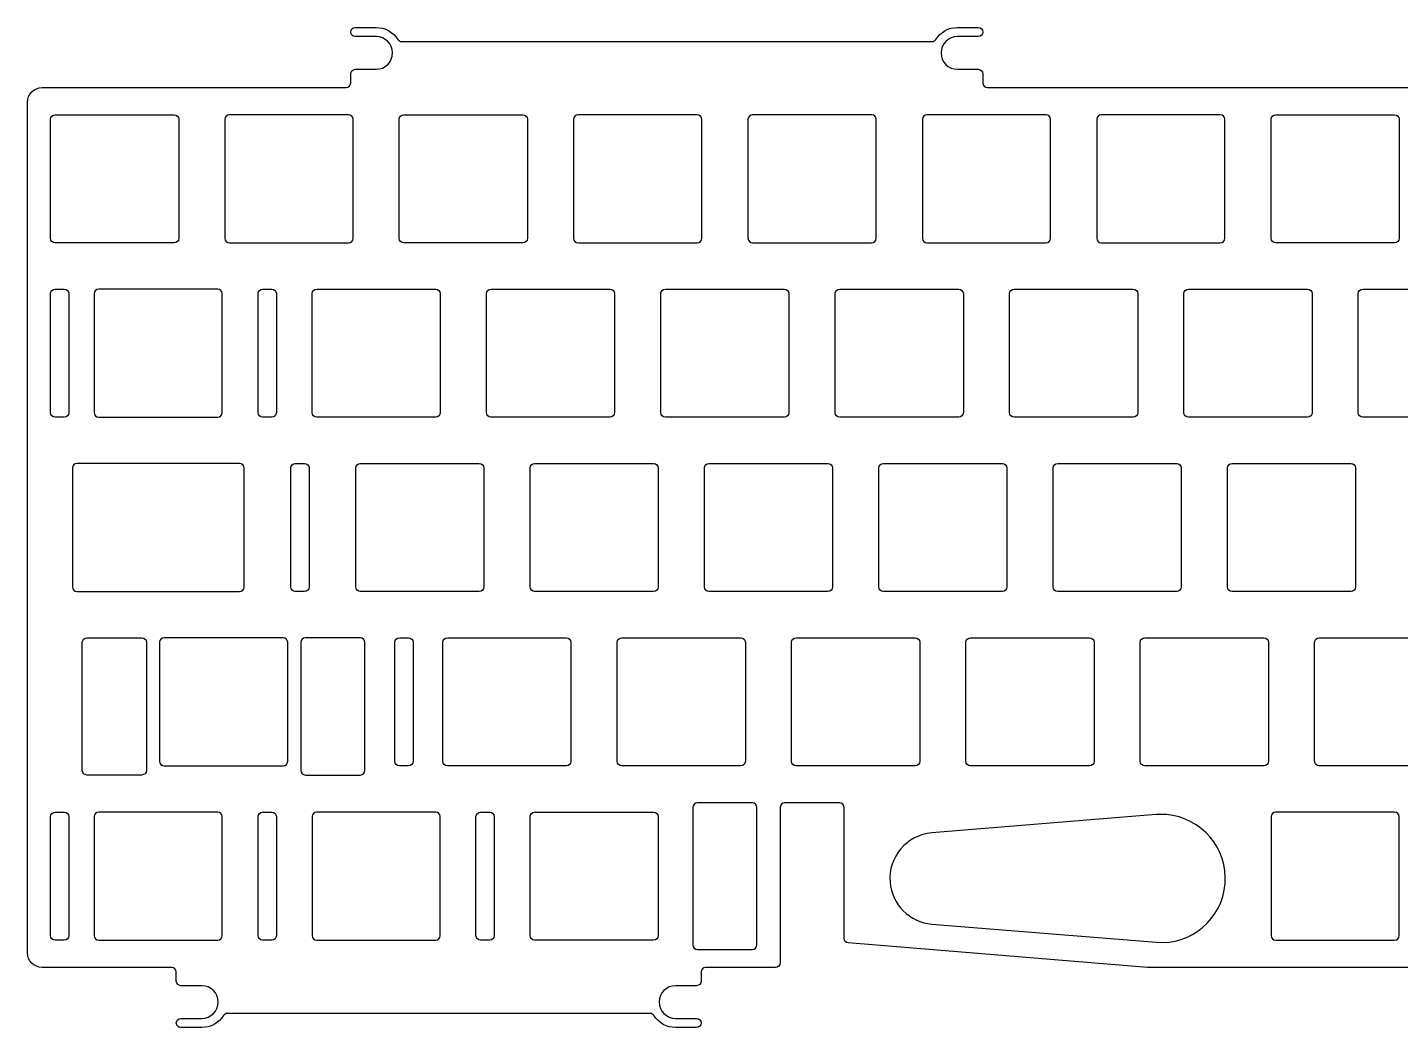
# Model space of a CAD drawing. Header units: millimetres. Extents: x -98 to 188, y -9 to 100.
# Drawn here: x -97.5 to 52.5, y -9.5 to 99.8 of the extents above; entities that cross this region are included whole.
import ezdxf

# ---------------------------------------------------------------- set-up
doc = ezdxf.new("R2010")
doc.units = ezdxf.units.MM
doc.header["$MEASUREMENT"] = 0
doc.layers.get('0').update_dxf_attribs({"lineweight": 0})

msp = doc.modelspace()

# ---------------------------------------------------------------- linework, layer by layer
at = {"color": 18, "lineweight": 25, "true_color": 0x000000}
for points, knots in [([(98.52, -0.24), (98.78, -0.22), (98.98, -0.01), (98.98, 0.25), (98.98, 0.25), (98.98, 14.56), (98.98, 14.56), (98.98, 14.83), (99.21, 15.06), (99.48, 15.06), (99.48, 15.06), (105.48, 15.06), (105.48, 15.06), (105.76, 15.06), (105.98, 14.83), (105.98, 14.56), (105.98, 14.56), (105.98, -2.41), (105.98, -2.41), (105.98, -2.68), (106.21, -2.91), (106.48, -2.91), (106.48, -2.91), (114.11, -2.91), (114.11, -2.91), (114.39, -2.91), (114.61, -3.13), (114.61, -3.41), (114.61, -3.41), (114.61, -4.41), (114.61, -4.41), (114.61, -4.68), (114.84, -4.91), (115.11, -4.91), (115.11, -4.91), (117.4, -4.91), (117.4, -4.91), (118.39, -4.91), (119.19, -5.71), (119.19, -6.69), (119.19, -7.68), (118.39, -8.48), (117.4, -8.48), (117.4, -8.48), (115.11, -8.48), (115.11, -8.48), (114.84, -8.48), (114.61, -8.71), (114.61, -8.98), (114.61, -9.26), (114.84, -9.48), (115.11, -9.48), (115.11, -9.48), (117.4, -9.48), (117.4, -9.48), (118.36, -9.48), (119.25, -8.99), (119.76, -8.18), (119.85, -8.03), (120.01, -7.94), (120.18, -7.94), (120.18, -7.94), (166.67, -7.94), (166.67, -7.94), (167.14, -8.89), (168.1, -9.48), (169.16, -9.48), (169.16, -9.48), (171.44, -9.48), (171.44, -9.48), (171.72, -9.48), (171.94, -9.26), (171.94, -8.98), (171.94, -8.71), (171.72, -8.48), (171.44, -8.48), (171.44, -8.48), (169.16, -8.48), (169.16, -8.48), (168.17, -8.48), (167.37, -7.68), (167.37, -6.69), (167.37, -5.71), (168.17, -4.91), (169.16, -4.91), (169.16, -4.91), (171.44, -4.91), (171.44, -4.91), (171.72, -4.91), (171.94, -4.68), (171.94, -4.41), (171.94, -4.41), (171.94, -3.41), (171.94, -3.41), (171.94, -3.13), (172.17, -2.91), (172.44, -2.91), (172.44, -2.91), (186.61, -2.91), (186.61, -2.91), (187.49, -2.91), (188.21, -2.19), (188.21, -1.31), (188.21, -1.31), (188.21, 91.62), (188.21, 91.62), (188.21, 92.5), (187.49, 93.22), (186.61, 93.22), (186.61, 93.22), (153.39, 93.22), (153.39, 93.22), (153.12, 93.22), (152.89, 93.44), (152.89, 93.72), (152.89, 93.72), (152.89, 94.72), (152.89, 94.72), (152.89, 94.99), (152.67, 95.22), (152.39, 95.22), (152.39, 95.22), (150.11, 95.22), (150.11, 95.22), (149.12, 95.22), (148.32, 96.02), (148.32, 97.01), (148.32, 97.99), (149.12, 98.79), (150.11, 98.79), (150.11, 98.79), (152.39, 98.79), (152.39, 98.79), (152.67, 98.79), (152.89, 99.02), (152.89, 99.29), (152.89, 99.57), (152.67, 99.79), (152.39, 99.79), (152.39, 99.79), (150.11, 99.79), (150.11, 99.79), (149.15, 99.79), (148.26, 99.3), (147.75, 98.49), (147.66, 98.34), (147.5, 98.26), (147.32, 98.26), (147.32, 98.26), (89.39, 98.26), (89.39, 98.26), (89.22, 98.26), (89.06, 98.34), (88.97, 98.49), (88.46, 99.3), (87.57, 99.79), (86.61, 99.79), (86.61, 99.79), (84.32, 99.79), (84.32, 99.79), (84.04, 99.79), (83.82, 99.57), (83.82, 99.29), (83.82, 99.02), (84.04, 98.79), (84.32, 98.79), (84.32, 98.79), (86.61, 98.79), (86.61, 98.79), (87.59, 98.79), (88.39, 97.99), (88.39, 97.01), (88.39, 96.02), (87.59, 95.22), (86.61, 95.22), (86.61, 95.22), (84.31, 95.22), (84.31, 95.22), (84.04, 95.22), (83.81, 94.99), (83.81, 94.72), (83.81, 94.72), (83.81, 93.72), (83.81, 93.72), (83.81, 93.44), (83.59, 93.22), (83.31, 93.22), (83.31, 93.22), (7.34, 93.22), (7.34, 93.22), (7.07, 93.22), (6.84, 93.44), (6.84, 93.72), (6.84, 93.72), (6.84, 94.72), (6.84, 94.72), (6.84, 94.99), (6.62, 95.22), (6.34, 95.22), (6.34, 95.22), (4.06, 95.22), (4.06, 95.22), (3.07, 95.22), (2.27, 96.02), (2.27, 97.01), (2.27, 97.99), (3.07, 98.79), (4.06, 98.79), (4.06, 98.79), (6.34, 98.79), (6.34, 98.79), (6.62, 98.79), (6.84, 99.02), (6.84, 99.29), (6.84, 99.57), (6.62, 99.79), (6.34, 99.79), (6.34, 99.79), (4.06, 99.79), (4.06, 99.79), (3.1, 99.79), (2.21, 99.3), (1.7, 98.49), (1.61, 98.34), (1.45, 98.26), (1.27, 98.26), (1.27, 98.26), (-56.66, 98.26), (-56.66, 98.26), (-56.83, 98.26), (-56.99, 98.34), (-57.08, 98.49), (-57.59, 99.3), (-58.48, 99.79), (-59.44, 99.79), (-59.44, 99.79), (-61.73, 99.79), (-61.73, 99.79), (-62.01, 99.79), (-62.23, 99.57), (-62.23, 99.29), (-62.23, 99.02), (-62.01, 98.79), (-61.73, 98.79), (-61.73, 98.79), (-59.44, 98.79), (-59.44, 98.79), (-58.46, 98.79), (-57.66, 97.99), (-57.66, 97.01), (-57.66, 96.02), (-58.46, 95.22), (-59.44, 95.22), (-59.44, 95.22), (-61.73, 95.22), (-61.73, 95.22), (-62.01, 95.22), (-62.23, 94.99), (-62.23, 94.72), (-62.23, 94.72), (-62.23, 93.72), (-62.23, 93.72), (-62.23, 93.44), (-62.45, 93.22), (-62.73, 93.22), (-62.73, 93.22), (-95.94, 93.22), (-95.94, 93.22), (-96.83, 93.22), (-97.54, 92.5), (-97.54, 91.62), (-97.54, 91.62), (-97.54, -1.31), (-97.54, -1.31), (-97.54, -2.19), (-96.83, -2.91), (-95.94, -2.91), (-95.94, -2.91), (-81.78, -2.91), (-81.78, -2.91), (-81.5, -2.91), (-81.28, -3.13), (-81.28, -3.41), (-81.28, -3.41), (-81.28, -4.41), (-81.28, -4.41), (-81.28, -4.68), (-81.06, -4.91), (-80.78, -4.91), (-80.78, -4.91), (-78.49, -4.91), (-78.49, -4.91), (-77.51, -4.91), (-76.71, -5.71), (-76.71, -6.69), (-76.71, -7.68), (-77.51, -8.48), (-78.49, -8.48), (-78.49, -8.48), (-80.78, -8.48), (-80.78, -8.48), (-81.06, -8.48), (-81.28, -8.71), (-81.28, -8.98), (-81.28, -9.26), (-81.06, -9.48), (-80.78, -9.48), (-80.78, -9.48), (-78.49, -9.48), (-78.49, -9.48), (-77.53, -9.48), (-76.64, -8.99), (-76.13, -8.18), (-76.04, -8.03), (-75.88, -7.94), (-75.71, -7.94), (-75.71, -7.94), (-29.52, -7.94), (-29.52, -7.94), (-29.35, -7.94), (-29.19, -8.03), (-29.1, -8.18), (-28.59, -8.99), (-27.7, -9.48), (-26.74, -9.48), (-26.74, -9.48), (-24.45, -9.48), (-24.45, -9.48), (-24.17, -9.48), (-23.95, -9.26), (-23.95, -8.98), (-23.95, -8.71), (-24.17, -8.48), (-24.45, -8.48), (-24.45, -8.48), (-26.74, -8.48), (-26.74, -8.48), (-27.72, -8.48), (-28.52, -7.68), (-28.52, -6.69), (-28.52, -5.71), (-27.72, -4.91), (-26.74, -4.91), (-26.74, -4.91), (-24.45, -4.91), (-24.45, -4.91), (-24.17, -4.91), (-23.95, -4.68), (-23.95, -4.41), (-23.95, -4.41), (-23.95, -3.41), (-23.95, -3.41), (-23.95, -3.13), (-23.73, -2.91), (-23.45, -2.91), (-23.45, -2.91), (-15.82, -2.91), (-15.82, -2.91), (-15.54, -2.91), (-15.32, -2.68), (-15.32, -2.41), (-15.32, -2.41), (-15.32, 14.56), (-15.32, 14.56), (-15.32, 14.83), (-15.09, 15.06), (-14.82, 15.06), (-14.82, 15.06), (-8.82, 15.06), (-8.82, 15.06), (-8.54, 15.06), (-8.32, 14.83), (-8.32, 14.56), (-8.32, 14.56), (-8.32, 0.25), (-8.32, 0.25), (-8.32, -0.01), (-8.12, -0.22), (-7.86, -0.24), (-7.86, -0.24), (24.84, -2.91), (24.84, -2.91), (24.85, -2.91), (24.87, -2.91), (24.88, -2.91), (24.88, -2.91), (65.78, -2.91), (65.78, -2.91), (65.8, -2.91), (65.81, -2.91), (65.83, -2.91), (65.83, -2.91), (98.52, -0.24), (98.52, -0.24)], [0, 0, 0, 0, 1, 1, 1, 2, 2, 2, 3, 3, 3, 4, 4, 4, 5, 5, 5, 6, 6, 6, 7, 7, 7, 8, 8, 8, 9, 9, 9, 10, 10, 10, 11, 11, 11, 12, 12, 12, 13, 13, 13, 14, 14, 14, 15, 15, 15, 16, 16, 16, 17, 17, 17, 18, 18, 18, 19, 19, 19, 20, 20, 20, 21, 21, 21, 22, 22, 22, 23, 23, 23, 24, 24, 24, 25, 25, 25, 26, 26, 26, 27, 27, 27, 28, 28, 28, 29, 29, 29, 30, 30, 30, 31, 31, 31, 32, 32, 32, 33, 33, 33, 34, 34, 34, 35, 35, 35, 36, 36, 36, 37, 37, 37, 38, 38, 38, 39, 39, 39, 40, 40, 40, 41, 41, 41, 42, 42, 42, 43, 43, 43, 44, 44, 44, 45, 45, 45, 46, 46, 46, 47, 47, 47, 48, 48, 48, 49, 49, 49, 50, 50, 50, 51, 51, 51, 52, 52, 52, 53, 53, 53, 54, 54, 54, 55, 55, 55, 56, 56, 56, 57, 57, 57, 58, 58, 58, 59, 59, 59, 60, 60, 60, 61, 61, 61, 62, 62, 62, 63, 63, 63, 64, 64, 64, 65, 65, 65, 66, 66, 66, 67, 67, 67, 68, 68, 68, 69, 69, 69, 70, 70, 70, 71, 71, 71, 72, 72, 72, 73, 73, 73, 74, 74, 74, 75, 75, 75, 76, 76, 76, 77, 77, 77, 78, 78, 78, 79, 79, 79, 80, 80, 80, 81, 81, 81, 82, 82, 82, 83, 83, 83, 84, 84, 84, 85, 85, 85, 86, 86, 86, 87, 87, 87, 88, 88, 88, 89, 89, 89, 90, 90, 90, 91, 91, 91, 92, 92, 92, 93, 93, 93, 94, 94, 94, 95, 95, 95, 96, 96, 96, 97, 97, 97, 98, 98, 98, 99, 99, 99, 100, 100, 100, 101, 101, 101, 102, 102, 102, 103, 103, 103, 104, 104, 104, 105, 105, 105, 106, 106, 106, 107, 107, 107, 108, 108, 108, 109, 109, 109, 110, 110, 110, 111, 111, 111, 112, 112, 112, 113, 113, 113, 114, 114, 114, 115, 115, 115, 116, 116, 116, 117, 117, 117, 118, 118, 118, 119, 119, 119, 120, 120, 120, 121, 121, 121, 122, 122, 122, 123, 123, 123, 124, 124, 124, 125, 125, 125, 126, 126, 126, 127, 127, 127, 128, 128, 128, 129, 129, 129, 130, 130, 130, 131, 131, 131, 131]), ([(-81.52, 76.26), (-81.24, 76.26), (-81.02, 76.48), (-81.02, 76.76), (-81.02, 76.76), (-81.02, 89.76), (-81.02, 89.76), (-81.02, 90.03), (-81.24, 90.26), (-81.52, 90.26), (-81.52, 90.26), (-94.52, 90.26), (-94.52, 90.26), (-94.79, 90.26), (-95.02, 90.03), (-95.02, 89.76), (-95.02, 89.76), (-95.02, 76.76), (-95.02, 76.76), (-95.02, 76.48), (-94.79, 76.26), (-94.52, 76.26), (-94.52, 76.26), (-81.52, 76.26), (-81.52, 76.26)], [0, 0, 0, 0, 1, 1, 1, 2, 2, 2, 3, 3, 3, 4, 4, 4, 5, 5, 5, 6, 6, 6, 7, 7, 7, 8, 8, 8, 8]), ([(-75.97, 76.76), (-75.97, 76.76), (-75.97, 89.76), (-75.97, 89.76), (-75.97, 90.03), (-75.74, 90.26), (-75.47, 90.26), (-75.47, 90.26), (-62.47, 90.26), (-62.47, 90.26), (-62.19, 90.26), (-61.97, 90.03), (-61.97, 89.76), (-61.97, 89.76), (-61.97, 76.76), (-61.97, 76.76), (-61.97, 76.48), (-62.19, 76.26), (-62.47, 76.26), (-62.47, 76.26), (-75.47, 76.26), (-75.47, 76.26), (-75.74, 76.26), (-75.97, 76.48), (-75.97, 76.76)], [0, 0, 0, 0, 1, 1, 1, 2, 2, 2, 3, 3, 3, 4, 4, 4, 5, 5, 5, 6, 6, 6, 7, 7, 7, 8, 8, 8, 8]), ([(-43.42, 76.26), (-43.14, 76.26), (-42.92, 76.48), (-42.92, 76.76), (-42.92, 76.76), (-42.92, 89.76), (-42.92, 89.76), (-42.92, 90.03), (-43.14, 90.26), (-43.42, 90.26), (-43.42, 90.26), (-56.42, 90.26), (-56.42, 90.26), (-56.69, 90.26), (-56.92, 90.03), (-56.92, 89.76), (-56.92, 89.76), (-56.92, 76.76), (-56.92, 76.76), (-56.92, 76.48), (-56.69, 76.26), (-56.42, 76.26), (-56.42, 76.26), (-43.42, 76.26), (-43.42, 76.26)], [0, 0, 0, 0, 1, 1, 1, 2, 2, 2, 3, 3, 3, 4, 4, 4, 5, 5, 5, 6, 6, 6, 7, 7, 7, 8, 8, 8, 8]), ([(-24.37, 76.26), (-24.37, 76.26), (-37.37, 76.26), (-37.37, 76.26), (-37.64, 76.26), (-37.87, 76.48), (-37.87, 76.76), (-37.87, 76.76), (-37.87, 89.76), (-37.87, 89.76), (-37.87, 90.03), (-37.64, 90.26), (-37.37, 90.26), (-37.37, 90.26), (-24.37, 90.26), (-24.37, 90.26), (-24.09, 90.26), (-23.87, 90.03), (-23.87, 89.76), (-23.87, 89.76), (-23.87, 76.76), (-23.87, 76.76), (-23.87, 76.48), (-24.09, 76.26), (-24.37, 76.26)], [0, 0, 0, 0, 1, 1, 1, 2, 2, 2, 3, 3, 3, 4, 4, 4, 5, 5, 5, 6, 6, 6, 7, 7, 7, 8, 8, 8, 8]), ([(-18.82, 76.76), (-18.82, 76.76), (-18.82, 89.76), (-18.82, 89.76), (-18.82, 90.03), (-18.59, 90.26), (-18.32, 90.26), (-18.32, 90.26), (-5.32, 90.26), (-5.32, 90.26), (-5.04, 90.26), (-4.82, 90.03), (-4.82, 89.76), (-4.82, 89.76), (-4.82, 76.76), (-4.82, 76.76), (-4.82, 76.48), (-5.04, 76.26), (-5.32, 76.26), (-5.32, 76.26), (-18.32, 76.26), (-18.32, 76.26), (-18.59, 76.26), (-18.82, 76.48), (-18.82, 76.76)], [0, 0, 0, 0, 1, 1, 1, 2, 2, 2, 3, 3, 3, 4, 4, 4, 5, 5, 5, 6, 6, 6, 7, 7, 7, 8, 8, 8, 8]), ([(0.23, 76.76), (0.23, 76.76), (0.23, 89.76), (0.23, 89.76), (0.23, 90.03), (0.46, 90.26), (0.73, 90.26), (0.73, 90.26), (13.73, 90.26), (13.73, 90.26), (14.01, 90.26), (14.23, 90.03), (14.23, 89.76), (14.23, 89.76), (14.23, 76.76), (14.23, 76.76), (14.23, 76.48), (14.01, 76.26), (13.73, 76.26), (13.73, 76.26), (0.73, 76.26), (0.73, 76.26), (0.46, 76.26), (0.23, 76.48), (0.23, 76.76)], [0, 0, 0, 0, 1, 1, 1, 2, 2, 2, 3, 3, 3, 4, 4, 4, 5, 5, 5, 6, 6, 6, 7, 7, 7, 8, 8, 8, 8]), ([(32.78, 76.26), (32.78, 76.26), (19.78, 76.26), (19.78, 76.26), (19.51, 76.26), (19.28, 76.48), (19.28, 76.76), (19.28, 76.76), (19.28, 89.76), (19.28, 89.76), (19.28, 90.03), (19.51, 90.26), (19.78, 90.26), (19.78, 90.26), (32.78, 90.26), (32.78, 90.26), (33.06, 90.26), (33.28, 90.03), (33.28, 89.76), (33.28, 89.76), (33.28, 76.76), (33.28, 76.76), (33.28, 76.48), (33.06, 76.26), (32.78, 76.26)], [0, 0, 0, 0, 1, 1, 1, 2, 2, 2, 3, 3, 3, 4, 4, 4, 5, 5, 5, 6, 6, 6, 7, 7, 7, 8, 8, 8, 8]), ([(52.33, 89.76), (52.33, 90.03), (52.11, 90.26), (51.83, 90.26), (51.83, 90.26), (38.83, 90.26), (38.83, 90.26), (38.56, 90.26), (38.33, 90.03), (38.33, 89.76), (38.33, 89.76), (38.33, 76.76), (38.33, 76.76), (38.33, 76.48), (38.56, 76.26), (38.83, 76.26), (38.83, 76.26), (51.83, 76.26), (51.83, 76.26), (52.11, 76.26), (52.33, 76.48), (52.33, 76.76), (52.33, 76.76), (52.33, 89.76), (52.33, 89.76)], [0, 0, 0, 0, 1, 1, 1, 2, 2, 2, 3, 3, 3, 4, 4, 4, 5, 5, 5, 6, 6, 6, 7, 7, 7, 8, 8, 8, 8]), ([(-94.52, 71.21), (-94.79, 71.21), (-95.02, 70.98), (-95.02, 70.71), (-95.02, 70.71), (-95.02, 57.71), (-95.02, 57.71), (-95.02, 57.43), (-94.79, 57.21), (-94.52, 57.21), (-94.52, 57.21), (-93.52, 57.21), (-93.52, 57.21), (-93.24, 57.21), (-93.02, 57.43), (-93.02, 57.71), (-93.02, 57.71), (-93.02, 70.71), (-93.02, 70.71), (-93.02, 70.98), (-93.24, 71.21), (-93.52, 71.21), (-93.52, 71.21), (-94.52, 71.21), (-94.52, 71.21)], [0, 0, 0, 0, 1, 1, 1, 2, 2, 2, 3, 3, 3, 4, 4, 4, 5, 5, 5, 6, 6, 6, 7, 7, 7, 8, 8, 8, 8]), ([(-89.76, 71.21), (-89.76, 71.21), (-76.76, 71.21), (-76.76, 71.21), (-76.48, 71.21), (-76.26, 70.98), (-76.26, 70.71), (-76.26, 70.71), (-76.26, 57.71), (-76.26, 57.71), (-76.26, 57.43), (-76.48, 57.21), (-76.76, 57.21), (-76.76, 57.21), (-89.76, 57.21), (-89.76, 57.21), (-90.03, 57.21), (-90.26, 57.43), (-90.26, 57.71), (-90.26, 57.71), (-90.26, 70.71), (-90.26, 70.71), (-90.26, 70.98), (-90.03, 71.21), (-89.76, 71.21)], [0, 0, 0, 0, 1, 1, 1, 2, 2, 2, 3, 3, 3, 4, 4, 4, 5, 5, 5, 6, 6, 6, 7, 7, 7, 8, 8, 8, 8]), ([(-70.85, 57.21), (-70.57, 57.21), (-70.35, 57.43), (-70.35, 57.71), (-70.35, 57.71), (-70.35, 70.71), (-70.35, 70.71), (-70.35, 70.98), (-70.57, 71.21), (-70.85, 71.21), (-70.85, 71.21), (-71.85, 71.21), (-71.85, 71.21), (-72.13, 71.21), (-72.35, 70.98), (-72.35, 70.71), (-72.35, 70.71), (-72.35, 57.71), (-72.35, 57.71), (-72.35, 57.43), (-72.13, 57.21), (-71.85, 57.21), (-71.85, 57.21), (-70.85, 57.21), (-70.85, 57.21)], [0, 0, 0, 0, 1, 1, 1, 2, 2, 2, 3, 3, 3, 4, 4, 4, 5, 5, 5, 6, 6, 6, 7, 7, 7, 8, 8, 8, 8]), ([(-52.44, 70.71), (-52.44, 70.98), (-52.67, 71.21), (-52.94, 71.21), (-52.94, 71.21), (-65.94, 71.21), (-65.94, 71.21), (-66.22, 71.21), (-66.44, 70.98), (-66.44, 70.71), (-66.44, 70.71), (-66.44, 57.71), (-66.44, 57.71), (-66.44, 57.43), (-66.22, 57.21), (-65.94, 57.21), (-65.94, 57.21), (-52.94, 57.21), (-52.94, 57.21), (-52.67, 57.21), (-52.44, 57.43), (-52.44, 57.71), (-52.44, 57.71), (-52.44, 70.71), (-52.44, 70.71)], [0, 0, 0, 0, 1, 1, 1, 2, 2, 2, 3, 3, 3, 4, 4, 4, 5, 5, 5, 6, 6, 6, 7, 7, 7, 8, 8, 8, 8]), ([(-47.39, 57.71), (-47.39, 57.43), (-47.17, 57.21), (-46.89, 57.21), (-46.89, 57.21), (-33.89, 57.21), (-33.89, 57.21), (-33.62, 57.21), (-33.39, 57.43), (-33.39, 57.71), (-33.39, 57.71), (-33.39, 70.71), (-33.39, 70.71), (-33.39, 70.98), (-33.62, 71.21), (-33.89, 71.21), (-33.89, 71.21), (-46.89, 71.21), (-46.89, 71.21), (-47.17, 71.21), (-47.39, 70.98), (-47.39, 70.71), (-47.39, 70.71), (-47.39, 57.71), (-47.39, 57.71)], [0, 0, 0, 0, 1, 1, 1, 2, 2, 2, 3, 3, 3, 4, 4, 4, 5, 5, 5, 6, 6, 6, 7, 7, 7, 8, 8, 8, 8]), ([(-14.34, 70.71), (-14.34, 70.98), (-14.57, 71.21), (-14.84, 71.21), (-14.84, 71.21), (-27.84, 71.21), (-27.84, 71.21), (-28.12, 71.21), (-28.34, 70.98), (-28.34, 70.71), (-28.34, 70.71), (-28.34, 57.71), (-28.34, 57.71), (-28.34, 57.43), (-28.12, 57.21), (-27.84, 57.21), (-27.84, 57.21), (-14.84, 57.21), (-14.84, 57.21), (-14.57, 57.21), (-14.34, 57.43), (-14.34, 57.71), (-14.34, 57.71), (-14.34, 70.71), (-14.34, 70.71)], [0, 0, 0, 0, 1, 1, 1, 2, 2, 2, 3, 3, 3, 4, 4, 4, 5, 5, 5, 6, 6, 6, 7, 7, 7, 8, 8, 8, 8]), ([(4.21, 57.21), (4.48, 57.21), (4.71, 57.43), (4.71, 57.71), (4.71, 57.71), (4.71, 70.71), (4.71, 70.71), (4.71, 70.98), (4.48, 71.21), (4.21, 71.21), (4.21, 71.21), (-8.79, 71.21), (-8.79, 71.21), (-9.07, 71.21), (-9.29, 70.98), (-9.29, 70.71), (-9.29, 70.71), (-9.29, 57.71), (-9.29, 57.71), (-9.29, 57.43), (-9.07, 57.21), (-8.79, 57.21), (-8.79, 57.21), (4.21, 57.21), (4.21, 57.21)], [0, 0, 0, 0, 1, 1, 1, 2, 2, 2, 3, 3, 3, 4, 4, 4, 5, 5, 5, 6, 6, 6, 7, 7, 7, 8, 8, 8, 8]), ([(9.76, 57.71), (9.76, 57.43), (9.98, 57.21), (10.26, 57.21), (10.26, 57.21), (23.26, 57.21), (23.26, 57.21), (23.53, 57.21), (23.76, 57.43), (23.76, 57.71), (23.76, 57.71), (23.76, 70.71), (23.76, 70.71), (23.76, 70.98), (23.53, 71.21), (23.26, 71.21), (23.26, 71.21), (10.26, 71.21), (10.26, 71.21), (9.98, 71.21), (9.76, 70.98), (9.76, 70.71), (9.76, 70.71), (9.76, 57.71), (9.76, 57.71)], [0, 0, 0, 0, 1, 1, 1, 2, 2, 2, 3, 3, 3, 4, 4, 4, 5, 5, 5, 6, 6, 6, 7, 7, 7, 8, 8, 8, 8]), ([(29.31, 71.21), (29.03, 71.21), (28.81, 70.98), (28.81, 70.71), (28.81, 70.71), (28.81, 57.71), (28.81, 57.71), (28.81, 57.43), (29.03, 57.21), (29.31, 57.21), (29.31, 57.21), (42.31, 57.21), (42.31, 57.21), (42.58, 57.21), (42.81, 57.43), (42.81, 57.71), (42.81, 57.71), (42.81, 70.71), (42.81, 70.71), (42.81, 70.98), (42.58, 71.21), (42.31, 71.21), (42.31, 71.21), (29.31, 71.21), (29.31, 71.21)], [0, 0, 0, 0, 1, 1, 1, 2, 2, 2, 3, 3, 3, 4, 4, 4, 5, 5, 5, 6, 6, 6, 7, 7, 7, 8, 8, 8, 8]), ([(61.86, 70.71), (61.86, 70.98), (61.63, 71.21), (61.36, 71.21), (61.36, 71.21), (48.36, 71.21), (48.36, 71.21), (48.08, 71.21), (47.86, 70.98), (47.86, 70.71), (47.86, 70.71), (47.86, 57.71), (47.86, 57.71), (47.86, 57.43), (48.08, 57.21), (48.36, 57.21), (48.36, 57.21), (61.36, 57.21), (61.36, 57.21), (61.63, 57.21), (61.86, 57.43), (61.86, 57.71), (61.86, 57.71), (61.86, 70.71), (61.86, 70.71)], [0, 0, 0, 0, 1, 1, 1, 2, 2, 2, 3, 3, 3, 4, 4, 4, 5, 5, 5, 6, 6, 6, 7, 7, 7, 8, 8, 8, 8]), ([(-74.37, 38.16), (-74.37, 38.16), (-92.14, 38.16), (-92.14, 38.16), (-92.41, 38.16), (-92.64, 38.38), (-92.64, 38.66), (-92.64, 38.66), (-92.64, 51.66), (-92.64, 51.66), (-92.64, 51.93), (-92.41, 52.16), (-92.14, 52.16), (-92.14, 52.16), (-74.37, 52.16), (-74.37, 52.16), (-74.1, 52.16), (-73.87, 51.93), (-73.87, 51.66), (-73.87, 51.66), (-73.87, 38.66), (-73.87, 38.66), (-73.87, 38.38), (-74.1, 38.16), (-74.37, 38.16)], [0, 0, 0, 0, 1, 1, 1, 2, 2, 2, 3, 3, 3, 4, 4, 4, 5, 5, 5, 6, 6, 6, 7, 7, 7, 8, 8, 8, 8]), ([(-68.28, 52.16), (-68.55, 52.16), (-68.78, 51.93), (-68.78, 51.66), (-68.78, 51.66), (-68.78, 38.66), (-68.78, 38.66), (-68.78, 38.38), (-68.55, 38.16), (-68.28, 38.16), (-68.28, 38.16), (-67.28, 38.16), (-67.28, 38.16), (-67, 38.16), (-66.78, 38.38), (-66.78, 38.66), (-66.78, 38.66), (-66.78, 51.66), (-66.78, 51.66), (-66.78, 51.93), (-67, 52.16), (-67.28, 52.16), (-67.28, 52.16), (-68.28, 52.16), (-68.28, 52.16)], [0, 0, 0, 0, 1, 1, 1, 2, 2, 2, 3, 3, 3, 4, 4, 4, 5, 5, 5, 6, 6, 6, 7, 7, 7, 8, 8, 8, 8]), ([(-61.68, 38.66), (-61.68, 38.38), (-61.46, 38.16), (-61.18, 38.16), (-61.18, 38.16), (-48.18, 38.16), (-48.18, 38.16), (-47.9, 38.16), (-47.68, 38.38), (-47.68, 38.66), (-47.68, 38.66), (-47.68, 51.66), (-47.68, 51.66), (-47.68, 51.93), (-47.9, 52.16), (-48.18, 52.16), (-48.18, 52.16), (-61.18, 52.16), (-61.18, 52.16), (-61.46, 52.16), (-61.68, 51.93), (-61.68, 51.66), (-61.68, 51.66), (-61.68, 38.66), (-61.68, 38.66)], [0, 0, 0, 0, 1, 1, 1, 2, 2, 2, 3, 3, 3, 4, 4, 4, 5, 5, 5, 6, 6, 6, 7, 7, 7, 8, 8, 8, 8]), ([(-42.13, 52.16), (-42.41, 52.16), (-42.63, 51.93), (-42.63, 51.66), (-42.63, 51.66), (-42.63, 38.66), (-42.63, 38.66), (-42.63, 38.38), (-42.41, 38.16), (-42.13, 38.16), (-42.13, 38.16), (-29.13, 38.16), (-29.13, 38.16), (-28.85, 38.16), (-28.63, 38.38), (-28.63, 38.66), (-28.63, 38.66), (-28.63, 51.66), (-28.63, 51.66), (-28.63, 51.93), (-28.85, 52.16), (-29.13, 52.16), (-29.13, 52.16), (-42.13, 52.16), (-42.13, 52.16)], [0, 0, 0, 0, 1, 1, 1, 2, 2, 2, 3, 3, 3, 4, 4, 4, 5, 5, 5, 6, 6, 6, 7, 7, 7, 8, 8, 8, 8]), ([(-23.58, 38.66), (-23.58, 38.38), (-23.36, 38.16), (-23.08, 38.16), (-23.08, 38.16), (-10.08, 38.16), (-10.08, 38.16), (-9.8, 38.16), (-9.58, 38.38), (-9.58, 38.66), (-9.58, 38.66), (-9.58, 51.66), (-9.58, 51.66), (-9.58, 51.93), (-9.8, 52.16), (-10.08, 52.16), (-10.08, 52.16), (-23.08, 52.16), (-23.08, 52.16), (-23.36, 52.16), (-23.58, 51.93), (-23.58, 51.66), (-23.58, 51.66), (-23.58, 38.66), (-23.58, 38.66)], [0, 0, 0, 0, 1, 1, 1, 2, 2, 2, 3, 3, 3, 4, 4, 4, 5, 5, 5, 6, 6, 6, 7, 7, 7, 8, 8, 8, 8]), ([(9.47, 51.66), (9.47, 51.93), (9.25, 52.16), (8.97, 52.16), (8.97, 52.16), (-4.03, 52.16), (-4.03, 52.16), (-4.31, 52.16), (-4.53, 51.93), (-4.53, 51.66), (-4.53, 51.66), (-4.53, 38.66), (-4.53, 38.66), (-4.53, 38.38), (-4.31, 38.16), (-4.03, 38.16), (-4.03, 38.16), (8.97, 38.16), (8.97, 38.16), (9.25, 38.16), (9.47, 38.38), (9.47, 38.66), (9.47, 38.66), (9.47, 51.66), (9.47, 51.66)], [0, 0, 0, 0, 1, 1, 1, 2, 2, 2, 3, 3, 3, 4, 4, 4, 5, 5, 5, 6, 6, 6, 7, 7, 7, 8, 8, 8, 8]), ([(15.02, 52.16), (14.74, 52.16), (14.52, 51.93), (14.52, 51.66), (14.52, 51.66), (14.52, 38.66), (14.52, 38.66), (14.52, 38.38), (14.74, 38.16), (15.02, 38.16), (15.02, 38.16), (28.02, 38.16), (28.02, 38.16), (28.3, 38.16), (28.52, 38.38), (28.52, 38.66), (28.52, 38.66), (28.52, 51.66), (28.52, 51.66), (28.52, 51.93), (28.3, 52.16), (28.02, 52.16), (28.02, 52.16), (15.02, 52.16), (15.02, 52.16)], [0, 0, 0, 0, 1, 1, 1, 2, 2, 2, 3, 3, 3, 4, 4, 4, 5, 5, 5, 6, 6, 6, 7, 7, 7, 8, 8, 8, 8]), ([(34.07, 52.16), (33.79, 52.16), (33.57, 51.93), (33.57, 51.66), (33.57, 51.66), (33.57, 38.66), (33.57, 38.66), (33.57, 38.38), (33.79, 38.16), (34.07, 38.16), (34.07, 38.16), (47.07, 38.16), (47.07, 38.16), (47.35, 38.16), (47.57, 38.38), (47.57, 38.66), (47.57, 38.66), (47.57, 51.66), (47.57, 51.66), (47.57, 51.93), (47.35, 52.16), (47.07, 52.16), (47.07, 52.16), (34.07, 52.16), (34.07, 52.16)], [0, 0, 0, 0, 1, 1, 1, 2, 2, 2, 3, 3, 3, 4, 4, 4, 5, 5, 5, 6, 6, 6, 7, 7, 7, 8, 8, 8, 8]), ([(-84.55, 32.61), (-84.55, 32.88), (-84.77, 33.11), (-85.05, 33.11), (-85.05, 33.11), (-91.05, 33.11), (-91.05, 33.11), (-91.33, 33.11), (-91.55, 32.88), (-91.55, 32.61), (-91.55, 32.61), (-91.55, 18.61), (-91.55, 18.61), (-91.55, 18.33), (-91.33, 18.11), (-91.05, 18.11), (-91.05, 18.11), (-85.05, 18.11), (-85.05, 18.11), (-84.77, 18.11), (-84.55, 18.33), (-84.55, 18.61), (-84.55, 18.61), (-84.55, 32.61), (-84.55, 32.61)], [0, 0, 0, 0, 1, 1, 1, 2, 2, 2, 3, 3, 3, 4, 4, 4, 5, 5, 5, 6, 6, 6, 7, 7, 7, 8, 8, 8, 8]), ([(-83.11, 19.61), (-83.11, 19.61), (-83.11, 32.61), (-83.11, 32.61), (-83.11, 32.88), (-82.89, 33.11), (-82.61, 33.11), (-82.61, 33.11), (-69.61, 33.11), (-69.61, 33.11), (-69.34, 33.11), (-69.11, 32.88), (-69.11, 32.61), (-69.11, 32.61), (-69.11, 19.61), (-69.11, 19.61), (-69.11, 19.33), (-69.34, 19.11), (-69.61, 19.11), (-69.61, 19.11), (-82.61, 19.11), (-82.61, 19.11), (-82.89, 19.11), (-83.11, 19.33), (-83.11, 19.61)], [0, 0, 0, 0, 1, 1, 1, 2, 2, 2, 3, 3, 3, 4, 4, 4, 5, 5, 5, 6, 6, 6, 7, 7, 7, 8, 8, 8, 8]), ([(-67.67, 18.61), (-67.67, 18.61), (-67.67, 32.61), (-67.67, 32.61), (-67.67, 32.88), (-67.45, 33.11), (-67.17, 33.11), (-67.17, 33.11), (-61.17, 33.11), (-61.17, 33.11), (-60.9, 33.11), (-60.67, 32.88), (-60.67, 32.61), (-60.67, 32.61), (-60.67, 18.61), (-60.67, 18.61), (-60.67, 18.33), (-60.9, 18.11), (-61.17, 18.11), (-61.17, 18.11), (-67.17, 18.11), (-67.17, 18.11), (-67.45, 18.11), (-67.67, 18.33), (-67.67, 18.61)], [0, 0, 0, 0, 1, 1, 1, 2, 2, 2, 3, 3, 3, 4, 4, 4, 5, 5, 5, 6, 6, 6, 7, 7, 7, 8, 8, 8, 8]), ([(-55.91, 19.11), (-55.64, 19.11), (-55.41, 19.33), (-55.41, 19.61), (-55.41, 19.61), (-55.41, 32.61), (-55.41, 32.61), (-55.41, 32.88), (-55.64, 33.11), (-55.91, 33.11), (-55.91, 33.11), (-56.91, 33.11), (-56.91, 33.11), (-57.19, 33.11), (-57.41, 32.88), (-57.41, 32.61), (-57.41, 32.61), (-57.41, 19.61), (-57.41, 19.61), (-57.41, 19.33), (-57.19, 19.11), (-56.91, 19.11), (-56.91, 19.11), (-55.91, 19.11), (-55.91, 19.11)], [0, 0, 0, 0, 1, 1, 1, 2, 2, 2, 3, 3, 3, 4, 4, 4, 5, 5, 5, 6, 6, 6, 7, 7, 7, 8, 8, 8, 8]), ([(-38.66, 19.11), (-38.38, 19.11), (-38.16, 19.33), (-38.16, 19.61), (-38.16, 19.61), (-38.16, 32.61), (-38.16, 32.61), (-38.16, 32.88), (-38.38, 33.11), (-38.66, 33.11), (-38.66, 33.11), (-51.66, 33.11), (-51.66, 33.11), (-51.93, 33.11), (-52.16, 32.88), (-52.16, 32.61), (-52.16, 32.61), (-52.16, 19.61), (-52.16, 19.61), (-52.16, 19.33), (-51.93, 19.11), (-51.66, 19.11), (-51.66, 19.11), (-38.66, 19.11), (-38.66, 19.11)], [0, 0, 0, 0, 1, 1, 1, 2, 2, 2, 3, 3, 3, 4, 4, 4, 5, 5, 5, 6, 6, 6, 7, 7, 7, 8, 8, 8, 8]), ([(-32.61, 33.11), (-32.88, 33.11), (-33.11, 32.88), (-33.11, 32.61), (-33.11, 32.61), (-33.11, 19.61), (-33.11, 19.61), (-33.11, 19.33), (-32.88, 19.11), (-32.61, 19.11), (-32.61, 19.11), (-19.61, 19.11), (-19.61, 19.11), (-19.33, 19.11), (-19.11, 19.33), (-19.11, 19.61), (-19.11, 19.61), (-19.11, 32.61), (-19.11, 32.61), (-19.11, 32.88), (-19.33, 33.11), (-19.61, 33.11), (-19.61, 33.11), (-32.61, 33.11), (-32.61, 33.11)], [0, 0, 0, 0, 1, 1, 1, 2, 2, 2, 3, 3, 3, 4, 4, 4, 5, 5, 5, 6, 6, 6, 7, 7, 7, 8, 8, 8, 8]), ([(-0.06, 32.61), (-0.06, 32.88), (-0.28, 33.11), (-0.56, 33.11), (-0.56, 33.11), (-13.56, 33.11), (-13.56, 33.11), (-13.83, 33.11), (-14.06, 32.88), (-14.06, 32.61), (-14.06, 32.61), (-14.06, 19.61), (-14.06, 19.61), (-14.06, 19.33), (-13.83, 19.11), (-13.56, 19.11), (-13.56, 19.11), (-0.56, 19.11), (-0.56, 19.11), (-0.28, 19.11), (-0.06, 19.33), (-0.06, 19.61), (-0.06, 19.61), (-0.06, 32.61), (-0.06, 32.61)], [0, 0, 0, 0, 1, 1, 1, 2, 2, 2, 3, 3, 3, 4, 4, 4, 5, 5, 5, 6, 6, 6, 7, 7, 7, 8, 8, 8, 8]), ([(5.49, 33.11), (5.22, 33.11), (4.99, 32.88), (4.99, 32.61), (4.99, 32.61), (4.99, 19.61), (4.99, 19.61), (4.99, 19.33), (5.22, 19.11), (5.49, 19.11), (5.49, 19.11), (18.49, 19.11), (18.49, 19.11), (18.77, 19.11), (18.99, 19.33), (18.99, 19.61), (18.99, 19.61), (18.99, 32.61), (18.99, 32.61), (18.99, 32.88), (18.77, 33.11), (18.49, 33.11), (18.49, 33.11), (5.49, 33.11), (5.49, 33.11)], [0, 0, 0, 0, 1, 1, 1, 2, 2, 2, 3, 3, 3, 4, 4, 4, 5, 5, 5, 6, 6, 6, 7, 7, 7, 8, 8, 8, 8]), ([(24.54, 33.11), (24.27, 33.11), (24.04, 32.88), (24.04, 32.61), (24.04, 32.61), (24.04, 19.61), (24.04, 19.61), (24.04, 19.33), (24.27, 19.11), (24.54, 19.11), (24.54, 19.11), (37.54, 19.11), (37.54, 19.11), (37.82, 19.11), (38.04, 19.33), (38.04, 19.61), (38.04, 19.61), (38.04, 32.61), (38.04, 32.61), (38.04, 32.88), (37.82, 33.11), (37.54, 33.11), (37.54, 33.11), (24.54, 33.11), (24.54, 33.11)], [0, 0, 0, 0, 1, 1, 1, 2, 2, 2, 3, 3, 3, 4, 4, 4, 5, 5, 5, 6, 6, 6, 7, 7, 7, 8, 8, 8, 8]), ([(56.59, 19.11), (56.87, 19.11), (57.09, 19.33), (57.09, 19.61), (57.09, 19.61), (57.09, 32.61), (57.09, 32.61), (57.09, 32.88), (56.87, 33.11), (56.59, 33.11), (56.59, 33.11), (43.59, 33.11), (43.59, 33.11), (43.32, 33.11), (43.09, 32.88), (43.09, 32.61), (43.09, 32.61), (43.09, 19.61), (43.09, 19.61), (43.09, 19.33), (43.32, 19.11), (43.59, 19.11), (43.59, 19.11), (56.59, 19.11), (56.59, 19.11)], [0, 0, 0, 0, 1, 1, 1, 2, 2, 2, 3, 3, 3, 4, 4, 4, 5, 5, 5, 6, 6, 6, 7, 7, 7, 8, 8, 8, 8]), ([(-18.34, -0.94), (-18.34, -0.94), (-24.34, -0.94), (-24.34, -0.94), (-24.62, -0.94), (-24.84, -0.72), (-24.84, -0.44), (-24.84, -0.44), (-24.84, 14.56), (-24.84, 14.56), (-24.84, 14.83), (-24.62, 15.06), (-24.34, 15.06), (-24.34, 15.06), (-18.34, 15.06), (-18.34, 15.06), (-18.07, 15.06), (-17.84, 14.83), (-17.84, 14.56), (-17.84, 14.56), (-17.84, -0.44), (-17.84, -0.44), (-17.84, -0.72), (-18.07, -0.94), (-18.34, -0.94)], [0, 0, 0, 0, 1, 1, 1, 2, 2, 2, 3, 3, 3, 4, 4, 4, 5, 5, 5, 6, 6, 6, 7, 7, 7, 8, 8, 8, 8]), ([(-93.02, 13.56), (-93.02, 13.83), (-93.24, 14.06), (-93.52, 14.06), (-93.52, 14.06), (-94.52, 14.06), (-94.52, 14.06), (-94.79, 14.06), (-95.02, 13.83), (-95.02, 13.56), (-95.02, 13.56), (-95.02, 0.56), (-95.02, 0.56), (-95.02, 0.28), (-94.79, 0.06), (-94.52, 0.06), (-94.52, 0.06), (-93.52, 0.06), (-93.52, 0.06), (-93.24, 0.06), (-93.02, 0.28), (-93.02, 0.56), (-93.02, 0.56), (-93.02, 13.56), (-93.02, 13.56)], [0, 0, 0, 0, 1, 1, 1, 2, 2, 2, 3, 3, 3, 4, 4, 4, 5, 5, 5, 6, 6, 6, 7, 7, 7, 8, 8, 8, 8]), ([(-76.76, 0.06), (-76.76, 0.06), (-89.76, 0.06), (-89.76, 0.06), (-90.03, 0.06), (-90.26, 0.28), (-90.26, 0.56), (-90.26, 0.56), (-90.26, 13.56), (-90.26, 13.56), (-90.26, 13.83), (-90.03, 14.06), (-89.76, 14.06), (-89.76, 14.06), (-76.76, 14.06), (-76.76, 14.06), (-76.48, 14.06), (-76.26, 13.83), (-76.26, 13.56), (-76.26, 13.56), (-76.26, 0.56), (-76.26, 0.56), (-76.26, 0.28), (-76.48, 0.06), (-76.76, 0.06)], [0, 0, 0, 0, 1, 1, 1, 2, 2, 2, 3, 3, 3, 4, 4, 4, 5, 5, 5, 6, 6, 6, 7, 7, 7, 8, 8, 8, 8]), ([(-71.85, 14.06), (-72.13, 14.06), (-72.35, 13.83), (-72.35, 13.56), (-72.35, 13.56), (-72.35, 0.56), (-72.35, 0.56), (-72.35, 0.28), (-72.13, 0.06), (-71.85, 0.06), (-71.85, 0.06), (-70.85, 0.06), (-70.85, 0.06), (-70.57, 0.06), (-70.35, 0.28), (-70.35, 0.56), (-70.35, 0.56), (-70.35, 13.56), (-70.35, 13.56), (-70.35, 13.83), (-70.57, 14.06), (-70.85, 14.06), (-70.85, 14.06), (-71.85, 14.06), (-71.85, 14.06)], [0, 0, 0, 0, 1, 1, 1, 2, 2, 2, 3, 3, 3, 4, 4, 4, 5, 5, 5, 6, 6, 6, 7, 7, 7, 8, 8, 8, 8]), ([(-66.44, 0.56), (-66.44, 0.56), (-66.44, 13.56), (-66.44, 13.56), (-66.44, 13.83), (-66.22, 14.06), (-65.94, 14.06), (-65.94, 14.06), (-52.94, 14.06), (-52.94, 14.06), (-52.67, 14.06), (-52.44, 13.83), (-52.44, 13.56), (-52.44, 13.56), (-52.44, 0.56), (-52.44, 0.56), (-52.44, 0.28), (-52.67, 0.06), (-52.94, 0.06), (-52.94, 0.06), (-65.94, 0.06), (-65.94, 0.06), (-66.22, 0.06), (-66.44, 0.28), (-66.44, 0.56)], [0, 0, 0, 0, 1, 1, 1, 2, 2, 2, 3, 3, 3, 4, 4, 4, 5, 5, 5, 6, 6, 6, 7, 7, 7, 8, 8, 8, 8]), ([(-48.04, 14.06), (-48.31, 14.06), (-48.54, 13.83), (-48.54, 13.56), (-48.54, 13.56), (-48.54, 0.56), (-48.54, 0.56), (-48.54, 0.28), (-48.31, 0.06), (-48.04, 0.06), (-48.04, 0.06), (-47.04, 0.06), (-47.04, 0.06), (-46.76, 0.06), (-46.54, 0.28), (-46.54, 0.56), (-46.54, 0.56), (-46.54, 13.56), (-46.54, 13.56), (-46.54, 13.83), (-46.76, 14.06), (-47.04, 14.06), (-47.04, 14.06), (-48.04, 14.06), (-48.04, 14.06)], [0, 0, 0, 0, 1, 1, 1, 2, 2, 2, 3, 3, 3, 4, 4, 4, 5, 5, 5, 6, 6, 6, 7, 7, 7, 8, 8, 8, 8]), ([(-29.13, 0.06), (-28.85, 0.06), (-28.63, 0.28), (-28.63, 0.56), (-28.63, 0.56), (-28.63, 13.56), (-28.63, 13.56), (-28.63, 13.83), (-28.85, 14.06), (-29.13, 14.06), (-29.13, 14.06), (-42.13, 14.06), (-42.13, 14.06), (-42.41, 14.06), (-42.63, 13.83), (-42.63, 13.56), (-42.63, 13.56), (-42.63, 0.56), (-42.63, 0.56), (-42.63, 0.28), (-42.41, 0.06), (-42.13, 0.06), (-42.13, 0.06), (-29.13, 0.06), (-29.13, 0.06)], [0, 0, 0, 0, 1, 1, 1, 2, 2, 2, 3, 3, 3, 4, 4, 4, 5, 5, 5, 6, 6, 6, 7, 7, 7, 8, 8, 8, 8]), ([(25.76, -0.17), (25.76, -0.17), (1.28, 1.82), (1.28, 1.82), (-1.16, 2.02), (-3.1, 3.96), (-3.3, 6.4), (-3.53, 9.15), (-1.48, 11.57), (1.28, 11.79), (1.28, 11.79), (25.76, 13.78), (25.76, 13.78), (26.14, 13.81), (26.52, 13.81), (26.9, 13.78), (30.75, 13.47), (33.62, 10.09), (33.31, 6.24), (33, 2.38), (29.62, -0.49), (25.76, -0.17)], [0, 0, 0, 0, 1, 1, 1, 2, 2, 2, 3, 3, 3, 4, 4, 4, 5, 5, 5, 6, 6, 6, 7, 7, 7, 7]), ([(38.33, 0.56), (38.33, 0.56), (38.33, 13.56), (38.33, 13.56), (38.33, 13.83), (38.56, 14.06), (38.83, 14.06), (38.83, 14.06), (51.83, 14.06), (51.83, 14.06), (52.11, 14.06), (52.33, 13.83), (52.33, 13.56), (52.33, 13.56), (52.33, 0.56), (52.33, 0.56), (52.33, 0.28), (52.11, 0.06), (51.83, 0.06), (51.83, 0.06), (38.83, 0.06), (38.83, 0.06), (38.56, 0.06), (38.33, 0.28), (38.33, 0.56)], [0, 0, 0, 0, 1, 1, 1, 2, 2, 2, 3, 3, 3, 4, 4, 4, 5, 5, 5, 6, 6, 6, 7, 7, 7, 8, 8, 8, 8])]:
    msp.add_open_spline(points, degree=3, knots=knots, dxfattribs=at)

doc.saveas('drawing.dxf')
